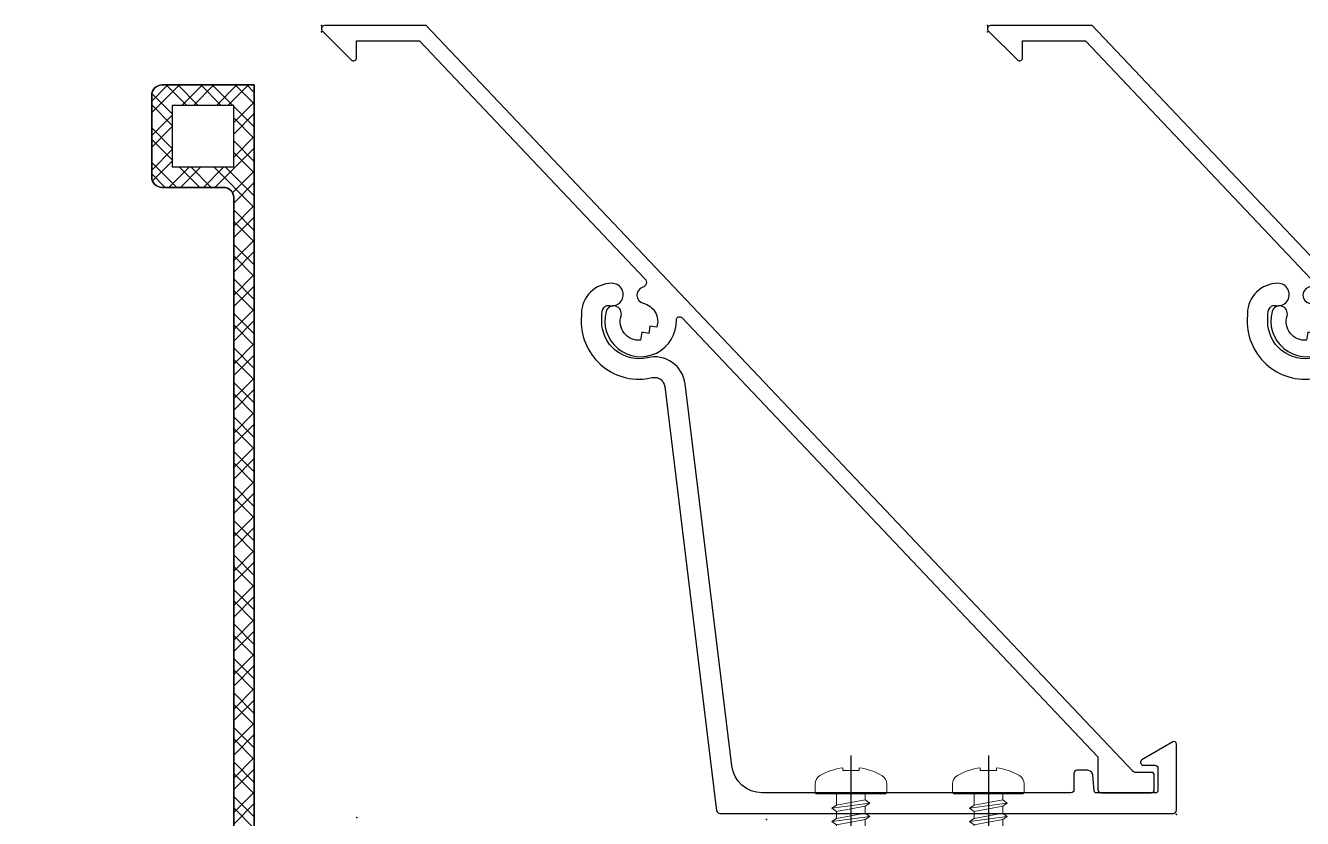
# Model space of a CAD drawing. Header units: millimetres. Extents: x 663313 to 1226001, y 1431724 to 1620898.
# Drawn here: x 761550.6 to 761675.3, y 1520385.2 to 1520462.6 of the extents above; entities that cross this region are included whole.
import ezdxf

# ---------------------------------------------------------------- set-up
doc = ezdxf.new("R2010")
doc.units = ezdxf.units.MM
doc.linetypes.add('CENTER', pattern=[50.800000000000004, 31.75, -6.35, 6.35, -6.35])
for name, color, linetype in [('010 - ASPG_ACCESSORIES_MAIN_COLOR_1', 7, 'Continuous'), ('010 - ASPG_EXTR_MAIN_COLOR_2', 7, 'Continuous'), ('010 - ASPG_FRAMING_CUT_COLOR_4', 7, 'Continuous'), ('010 - ASPG_FRAMING_HATCH_', 7, 'Continuous'), ('Center Line', 7, 'CENTER')]:
    doc.layers.add(name, color=color, linetype=linetype)
doc.layers.add('010 - ASPG_EXTR_DEF_SUB', color=7, linetype='Continuous', plot=False)
doc.layers.add('SCREW', color=7, linetype='Continuous', lineweight=5)

# ---------------------------------------------------------------- blocks, each defined once
blk = doc.blocks.new('*U6174')
at = {"layer": '010 - ASPG_FRAMING_HATCH_', "transparency": 33554585}
h = blk.add_hatch(dxfattribs=at)
h.set_pattern_fill('ANSI32', scale=0.25)
h.set_pattern_definition([(45, (0, 0), (-1.683798022700467, 1.683798022700467), []), (45, (1.1225325, 0), (-1.683798022700467, 1.683798022700467), [])])
edge = h.paths.add_edge_path()
edge.add_line((2.000000000009768, -50.0000000001819), (2.000000000009536, -75.00000000027285))
edge.add_line((2.000000000009536, -75.00000000027285), (-1.376676550535194e-14, -75.00000000027285))
edge.add_line((-1.377727649045784e-14, -75.00000000027285), (2.183725214694612e-13, -49.00000000020555))
edge.add_arc((0.9999999999907824, -49.00000000021976), 0.999999999990564, 89.99999999918577, 179.9999999991858, ccw=False)
edge.add_line((1.000000000004993, -48.00000000022919), (62.99999999987471, -48.00000000022955))
edge.add_arc((62.99999999988892, -47.00000000023898), 0.999999999990564, 269.9999999991858, 359.9999999991858)
edge.add_line((63.99999999987948, -47.00000000025319), (63.99999999987995, 47.00000000025248))
edge.add_arc((62.99999999988939, 47.00000000023827), 0.999999999990564, 8.142219984623432e-10, 90.00000000081424)
edge.add_line((62.99999999987518, 48.00000000022884), (1.000000000005464, 48.00000000022919))
edge.add_arc((0.9999999999912551, 49.00000000021976), 0.999999999990564, 180.0000000008142, 270.0000000008142, ccw=False)
edge.add_line((6.91122180303467e-13, 49.00000000020555), (9.232719782633861e-13, 75.00000000027285))
edge.add_line((9.232719782633861e-13, 75.00000000027285), (2.000000000010473, 75.00000000027285))
edge.add_line((2.000000000010473, 75.00000000027285), (2.000000000010241, 50.0000000001819))
edge.add_line((2.000000000010241, 50.0000000001819), (140.9999999998781, 50.00000000018107))
edge.add_line((140.9999999998781, 50.00000000018107), (140.9999999998781, 41.00000000016652))
edge.add_arc((139.9999999998876, 41.00000000018073), 0.999999999990564, 269.9999999991858, 359.9999999991858, ccw=False)
edge.add_line((139.9999999998734, 40.00000000019017), (131.999999999892, 40.00000000019029))
edge.add_arc((131.9999999998778, 41.00000000018085), 0.999999999990564, 180.0000000008142, 270.0000000008142, ccw=False)
edge.add_line((130.9999999998872, 41.00000000016664), (130.9999999998872, 47.00000000025214))
edge.add_arc((129.9999999998967, 47.00000000023793), 0.999999999990564, 8.142219984623432e-10, 90.00000000081424)
edge.add_line((129.9999999998824, 48.00000000022849), (66.99999999989429, 48.00000000022884))
edge.add_arc((66.99999999988007, 47.00000000023827), 0.999999999990564, 89.99999999918577, 179.9999999991858)
edge.add_line((65.99999999988951, 47.00000000025248), (65.99999999988903, -47.00000000025319))
edge.add_arc((66.99999999987959, -47.00000000023898), 0.999999999990564, 180.0000000008142, 270.0000000008142)
edge.add_line((66.9999999998938, -48.00000000022955), (129.9999999998819, -48.0000000002299))
edge.add_arc((129.9999999998961, -47.00000000023933), 0.999999999990564, 269.9999999991858, 359.9999999991858)
edge.add_line((130.9999999998867, -47.00000000025354), (130.9999999998868, -41.00000000357866))
edge.add_arc((131.9999999998773, -41.00000000359287), 0.999999999990564, 89.99999999918577, 179.9999999991858, ccw=False)
edge.add_line((131.9999999998915, -40.0000000036023), (139.9999999998729, -40.00000000360242))
edge.add_arc((139.9999999998871, -41.00000000359299), 0.999999999990564, 8.14225131762214e-10, 90.00000000081423, ccw=False)
edge.add_line((140.9999999998777, -41.00000000357878), (140.9999999998776, -50.00000000632181))
edge.add_line((140.9999999998776, -50.00000000632181), (2.000000000009777, -50.0000000001819))
h.paths.add_polyline_path([(138.9999999998686, 48.00000000022837), (138.9999999998686, 42.00000000355348), (132.9999999998968, 42.0000000035536), (132.9999999998968, 48.00000000022849)], flags=16)
h.paths.add_polyline_path([(138.999999999868, -48.00000000023002), (138.9999999998681, -42.00000000355513), (132.9999999998963, -42.00000000355501), (132.9999999998962, -48.00000000023001)], flags=16)
at = {"layer": '010 - ASPG_FRAMING_CUT_COLOR_4', "color": 7}
blk.add_lwpolyline([(2.000000000009768, -50.0000000001819), (2.000000000009536, -75.00000000027285), (-1.377727649045784e-14, -75.00000000027285), (2.183725214694612e-13, -49.00000000020555, -0.414213562373095), (1.000000000004993, -48.00000000022919), (62.99999999987471, -48.00000000022955, 0.414213562373095), (63.99999999987948, -47.00000000025319), (63.99999999987995, 47.00000000025248, 0.414213562373095), (62.99999999987518, 48.00000000022884), (1.000000000005466, 48.00000000022919, -0.414213562373095), (6.91122180303467e-13, 49.00000000020555), (9.232719782633861e-13, 75.00000000027285), (2.000000000010473, 75.00000000027285), (2.000000000010241, 50.0000000001819), (140.9999999998781, 50.00000000018107), (140.9999999998781, 41.00000000016652, -0.414213562373095), (139.9999999998734, 40.00000000019017), (131.999999999892, 40.00000000019029, -0.414213562373095), (130.9999999998872, 41.00000000016664), (130.9999999998872, 47.00000000025214, 0.414213562373095), (129.9999999998824, 48.00000000022849), (66.99999999989429, 48.00000000022884, 0.414213562373095), (65.99999999988951, 47.00000000025248), (65.99999999988903, -47.00000000025319, 0.414213562373095), (66.9999999998938, -48.00000000022955), (129.9999999998819, -48.0000000002299, 0.414213562373095), (130.9999999998867, -47.00000000025354), (130.9999999998868, -41.00000000357866, -0.414213562373095), (131.9999999998915, -40.0000000036023), (139.9999999998729, -40.00000000360242, -0.414213562373095), (140.9999999998777, -41.00000000357878), (140.9999999998776, -50.00000000632181)], format="xyb", close=True, dxfattribs=at)
for points in [[(138.9999999998686, 48.00000000022837), (138.9999999998686, 42.00000000355348), (132.9999999998968, 42.0000000035536), (132.9999999998968, 48.00000000022849)], [(138.999999999868, -48.00000000023002), (138.9999999998681, -42.00000000355513), (132.9999999998963, -42.00000000355501), (132.9999999998962, -48.00000000023001)]]:
    blk.add_lwpolyline(points, close=True, dxfattribs=at)
blk = doc.blocks.new('*U4787')
at = {"color": 7, "transparency": 33554559, "xscale": -1, "rotation": 270}
blk.add_blockref('*U6174', (0, 0), dxfattribs=at)
blk = doc.blocks.new('PZG35-9D5')
at = {"layer": 'Center Line', "color": 7}
blk.add_line((1.4210854715202e-14, 3.733653355866409), (1.4210854715202e-14, -10.53404386090006), dxfattribs=at)
at = {"layer": 'SCREW', "color": 7}
for p, q in [((-1.399999999999963, 2.842170943040401e-14), (-1.399999999999963, -1.090192378864657)), ((1.399999999999991, 0), (1.399999999999991, -0.5901923788647139)), ((-1.850000000000009, -1.399999999999977), (1.850000000000037, -0.8999999999999773)), ((-1.850000000000009, -1.399999999999977), (-1.399999999999963, -1.090192378864685)), ((-1.399999999999963, -1.090192378864685), (1.399999999999991, -0.5901923788646855)), ((-1.399999999999963, -1.709807621135297), (1.399999999999991, -1.209807621135297)), ((1.850000000000037, -0.8999999999999773), (1.399999999999991, -0.5901923788646855)), ((1.850000000000037, -0.8999999999999773), (1.399999999999991, -1.209807621135297)), ((1.399999999999991, -1.209807621135269), (1.399999999999991, -1.890192378864725)), ((-1.850000000000009, -1.399999999999977), (-1.399999999999963, -1.709807621135297)), ((-1.850000000000009, -2.699999999999989), (1.850000000000037, -2.199999999999989)), ((-1.850000000000009, -2.699999999999989), (-1.399999999999963, -2.390192378864697)), ((-1.399999999999963, -1.709807621135269), (-1.399999999999963, -2.390192378864697)), ((-1.399999999999963, -2.390192378864697), (1.399999999999991, -1.890192378864697)), ((1.850000000000037, -2.199999999999989), (1.399999999999991, -1.890192378864697)), ((1.850000000000037, -2.199999999999989), (1.399999999999991, -2.509807621135309)), ((-1.850000000000009, -2.699999999999989), (-1.399999999999963, -3.009807621135309)), ((-1.850000000000009, -4), (-1.399999999999963, -3.690192378864708)), ((-1.399999999999963, -3.009807621135309), (1.399999999999991, -2.509807621135309)), ((-1.399999999999963, -3.009807621135309), (-1.399999999999963, -3.690192378864708)), ((-1.399999999999963, -3.690192378864708), (-0.8446989986695002, -3.591031485769975)), ((0.5619885887190463, -3.339837273736322), (1.399999999999991, -3.190192378864708)), ((0.7141825614195483, -3.653488843051434), (1.850000000000037, -3.5)), ((1.399999999999991, -2.50980762113528), (1.399999999999991, -3.190192378864708)), ((1.850000000000037, -3.5), (1.399999999999991, -3.190192378864708)), ((1.850000000000037, -3.5), (1.399999999999991, -3.80980762113532)), ((-1.850000000000009, -4), (-0.9911470940920566, -3.883938796498938)), ((-1.850000000000009, -4), (-1.399999999999963, -4.30980762113532)), ((-1.399999999999963, -4.30980762113532), (-1.184865735341859, -4.271390788160659)), ((-1.399999999999963, -4.309807621135349), (-1.399999999999963, -8.099999999999966)), ((0.7141825614195483, -3.932275020881832), (1.399999999999991, -3.80980762113532)), ((0.7141825614195483, -4.612659778611231), (1.399999999999991, -4.49019237886472)), ((0.7141825614195483, -4.953488843051389), (1.850000000000037, -4.800000000000011)), ((1.399999999999991, -3.809807621135349), (1.399999999999991, -4.490192378864691)), ((1.850000000000037, -4.800000000000011), (1.399999999999991, -4.49019237886472)), ((1.850000000000037, -4.800000000000011), (1.399999999999991, -5.109807621135332)), ((0.7141825614195483, -5.232275020881843), (1.399999999999991, -5.109807621135332)), ((1.399999999999991, -5.109807621135332), (1.399999999999991, -8.099999999999966)), ((1.4210854715202e-14, -9.5), (-1.399999999999963, -8.099999999999966)), ((1.4210854715202e-14, -9.5), (1.399999999999991, -8.099999999999966))]:
    blk.add_line(p, q, dxfattribs=at)
blk.add_lwpolyline([(1.4210854715202e-14, -9.5), (0.7141825614195483, -5.232275020881843), (0.7141825614195483, -3.600899293750615, 0.4176573264866609), (0.4106596181599826, -3.300919979679151, 0.1081021898226624), (-0.8446989986694433, -3.591031485769975), (-1.399999999999991, -4.701675652739141)], format="xyb", dxfattribs=at)
blk = doc.blocks.new('*U6169')
at = {"layer": 'SCREW', "color": 7}
blk.add_lwpolyline([(3.026373332565058, 1.780836269555209, 0.09905967801670053), (0.7999999999999687, 2.546427498927414), (0.7999999999999687, 2.274284095813357), (-0.800000000000054, 2.274284095813357), (-0.800000000000054, 2.546427498927414, 0.09905967801670058), (-3.026373332565143, 1.780836269555209, 0.2665876613401604), (-3.500000000000043, 0.9556546004010897), (-3.500000000000043, 0.1999999999999886, 0.4142135623730938), (-3.300000000000054, 0), (3.299999999999997, 0, 0.4142135623731049), (3.499999999999986, 0.1999999999999886), (3.499999999999957, 0.9556546004010897, 0.2665876613401604)], format="xyb", close=True, dxfattribs=at)
blk.add_blockref('PZG35-9D5', (-1.4210854715202e-14, 0), dxfattribs=at)
blk = doc.blocks.new('*U6175')
at = {"color": 7}
blk.add_point((0, 0), dxfattribs=at)
at = {"layer": '010 - ASPG_ACCESSORIES_MAIN_COLOR_1', "color": 7}
blk.add_lwpolyline([(-39.69999999902211, -0.5999999995172398, 0.4142135623731156), (-39.99999999883585, -0.8999999995638059), (-39.99999999883585, -7.366962144914214, 0.5773502691897371), (-39.65044321701862, -7.568778847059366), (-36.64260295056738, -5.832201459393036, 0.7673269879794871), (-36.78520590183325, -5.299999999645297), (-37.89999999874271, -5.299999999645297, -0.4142135623735732), (-38.19999999902211, -4.999999999656938), (-38.19999999902211, -2.799999999587089, -0.4142135623730951), (-37.99999999883585, -2.59999999951724), (-32.18326623388566, -2.59999999951724, -0.3888787318530097), (-31.98402729420923, -2.782568851142787), (-31.8474567013327, -4.343577870872468, 0.3888787318530089), (-31.34935935237445, -4.799999999528882), (-30.29999999911524, -4.799999999528882, 0.4142135623732408), (-29.99999999883585, -4.499999999540523), (-29.99999999883585, -2.899999999505599, -0.4142135623731785), (-29.69999999902211, -2.59999999951724), (0.4107479506637901, -2.59999999951724, -0.3789692262628873), (3.38851808081381, -5.235465979035143), (7.952927200356498, -42.5207682372482, 0.4465929586642906), (11.6177961837966, -45.07649022702281, -0.4898018444424612), (16.07846395508386, -48.68238816667036), (16.06490363762714, -49.36225294566866, -0.1824796859550777), (15.80227640201338, -50.01801436272836, -0.2679491924113072), (15.32539491611533, -50.16829426406803, 1.122114645179816), (15.09990952932276, -52.3421093734276, 0.4050039718497206), (18.0645059288945, -49.40213623346681), (18.07806624681689, -48.72227145435209, 0.4898054953707174), (11.15966573380865, -43.12966807454978, -0.4465970485362636), (9.938031048281118, -42.27776159492242), (4.866356541635469, -0.8481197821154633, 0.3641755342157969), (4.570876519894227, -0.5999999995172398)], format="xyb", close=True, dxfattribs=at)
at = {"layer": '010 - ASPG_EXTR_DEF_SUB', "color": 7}
for p in [(-39.99999999883585, -0.4999999995172402), (43.44495566345738, -76.89999999944341), (43.44495566345738, -77.49999999954052)]:
    blk.add_point(p, dxfattribs=at)
at = {"layer": '010 - ASPG_EXTR_MAIN_COLOR_2', "color": 7}
blk.add_lwpolyline([(11.37409105408005, -48.15170148877115), (11.47245816211216, -47.43577758665815), (12.17779493960552, -47.55667202338264), (12.29266474000178, -46.78670596401826, -0.5355375090189683), (14.1918134491425, -49.16870282323253, 0.9915718169393263), (15.66379558271728, -49.57599316951273, 1.157025413028558), (8.792231505503878, -48.77291728999153, -0.6885576205791355), (8.274611146422103, -48.98797988444021), (-17.14292736421339, -22.16859813180672), (-32.34153279638849, -6.131750148785431), (-32.34153279638849, -2.899999981694054, 0.4143115081626392), (-32.64163311407901, -2.59999999951724), (-37.54163311352022, -2.59999999951724, 0.4141156188887998), (-37.84153278893791, -2.899999981635847), (-37.84153278893791, -4.299999988411218, 0.4142135623731781), (-37.54153279098682, -4.599999986478724), (-35.98884801496752, -4.599999986478724, -0.205894629290155), (-35.77110154624097, -4.693635078269653), (33.22969053988345, -77.49999999954052), (43.14495566324331, -77.49999999954052, 0.6681786376628355), (43.35708769806661, -76.98786796536915), (40.5215537941549, -74.1523340573247, 0.6681786381757795), (40.00942175951786, -74.36446609156592), (40.00942175951786, -75.99999999802712), (33.87471885257401, -75.99999999802712), (11.86384030175395, -52.7751643466243, -0.5583539238224016), (12.08261241135187, -51.95244935475676, 0.7662751832817146), (12.03674733010121, -50.39291741001107, -0.4385828234445206), (10.70630855322815, -48.05207626283555)], format="xyb", close=True, dxfattribs=at)
at = {"layer": 'SCREW', "color": 7, "rotation": 180}
for p in [(-21.64901723782532, -2.499999999924694), (-8.237076249206439, -2.499999999924694)]:
    blk.add_blockref('*U6169', p, dxfattribs=at)
blk = doc.blocks.new('*U5669')
at = {"color": 7}
blk.add_point((60.00000000297587, 69.4999942112745), dxfattribs=at)
at = {"color": 7, "rotation": 180}
for p in [(100.00000000414, 69.3), (165.00000000414, 69.3)]:
    blk.add_blockref('*U6175', p, dxfattribs=at)
at = {"color": 7, "transparency": 33554559, "xscale": -1, "rotation": 270}
blk.add_blockref('*U6174', (0, 0), dxfattribs=at)
blk = doc.blocks.new('W-1-PP18-ST_ENT4_REV00_20260604-235409_LOPF_ASPG_')
at = {"color": 7}
blk.add_blockref('*U5669', (13585.00000000047, -1709.999999999767), dxfattribs=at)
at = {"color": 7, "xscale": -1, "zscale": -1}
blk.add_blockref('*U4787', (13585.00000000047, -1709.999999999767), dxfattribs=at)

msp = doc.modelspace()

# ---------------------------------------------------------------- block references
at = {"color": 7}
msp.add_blockref('W-1-PP18-ST_ENT4_REV00_20260604-235409_LOPF_ASPG_', (747937.9498508666, 1522025.785729408), dxfattribs=at)

doc.saveas('drawing.dxf')
